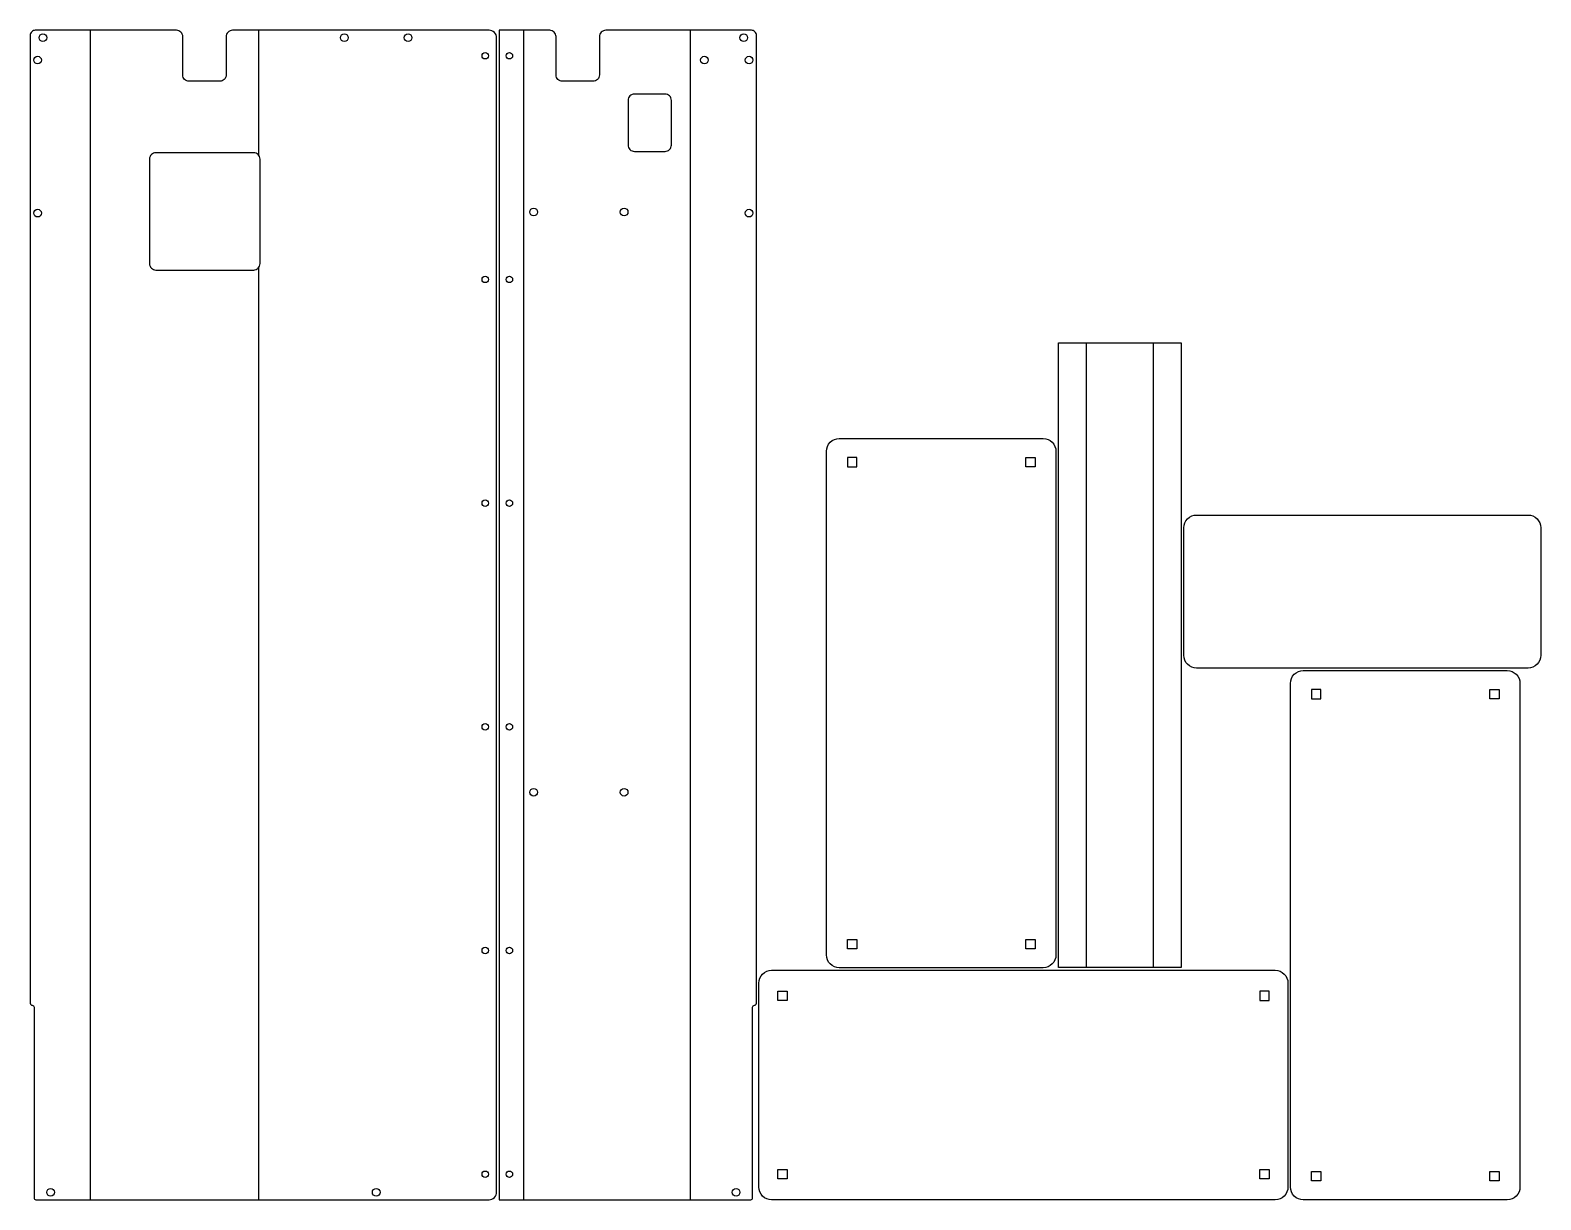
# Model space of a CAD drawing. Extents: x 3213 to 4398, y 8193 to 9110.
import ezdxf

# ---------------------------------------------------------------- set-up
doc = ezdxf.new("R2010")
doc.units = 0

# ---------------------------------------------------------------- blocks, each defined once
blk = doc.blocks.new('Part', base_point=(-273.6, 0))
at = {"layer": '1'}
for points in [[(92.3, 911, 0.414214), (86.3, 917), (-114.9, 917, 0.414214), (-119.9, 912), (-119.9, 882, -0.414214), (-124.9, 877), (-148.9, 877, -0.414214), (-153.9, 882), (-153.9, 912, 0.414214), (-158.9, 917), (-269.6, 917, 0.414214), (-273.6, 913), (-273.6, 154, 0.414214), (-272.1, 152.5, -0.414214), (-270.6, 151), (-270.6, 1.5, 0.414214), (-269.1, 0), (86.3, 0, 0.414214), (92.3, 6)], [(-93.3, 816, 0.414214), (-98.3, 821), (-175, 821, 0.414214), (-180, 816), (-180, 734, 0.414214), (-175, 729), (-98.3, 729, 0.414214), (-93.3, 734)]]:
    blk.add_lwpolyline(points, format="xyb", close=True, dxfattribs=at)
for centre, radius in [((-263.6, 911.2), 3), ((-27.2, 911.2), 3), ((22.8, 911.2), 3), ((-267.8, 893.6), 3), ((83.3, 897), 2.5), ((-267.8, 773.6), 3), ((83.3, 721.6), 2.5), ((83.3, 546.2), 2.5), ((83.3, 370.8), 2.5), ((83.3, 195.4), 2.5), ((83.3, 20), 2.5), ((-257.6, 5.8), 3), ((-2.2, 5.8), 3)]:
    blk.add_circle(centre, radius, dxfattribs=at)
at = {"layer": '2'}
for p, q in [((-226.2, 0), (-226.2, 917)), ((-94.6, 917), (-94.6, 819.3)), ((-94.6, 730.7), (-94.6, 0))]:
    blk.add_line(p, q, dxfattribs=at)
blk = doc.blocks.new('Part1142732230', base_point=(75.3, 0))
at = {"layer": '1'}
for points in [[(277.1, 913, 0.414214), (273.1, 917), (158.9, 917, 0.414214), (153.9, 912), (153.9, 882, -0.414214), (148.9, 877), (124.9, 877, -0.414214), (119.9, 882), (119.9, 912, 0.414214), (114.9, 917), (75.3, 917), (75.3, 0), (272.6, 0, 0.414214), (274.1, 1.5), (274.1, 151, -0.414214), (275.6, 152.5, 0.414214), (277.1, 154)], [(210.4, 862, 0.414214), (205.4, 867), (181.4, 867, 0.414214), (176.4, 862), (176.4, 827, 0.414214), (181.4, 822), (205.4, 822, 0.414214), (210.4, 827)]]:
    blk.add_lwpolyline(points, format="xyb", close=True, dxfattribs=at)
for centre, radius in [((267.1, 911.2), 3), ((83.3, 897), 2.5), ((236.3, 893.6), 3), ((271.3, 893.6), 3), ((102.3, 774.5), 3), ((173.3, 774.5), 3), ((271.3, 773.6), 3), ((83.3, 721.6), 2.5), ((83.3, 546.2), 2.5), ((83.3, 370.8), 2.5), ((102.3, 319.5), 3), ((173.3, 319.5), 3), ((83.3, 195.4), 2.5), ((83.3, 20), 2.5), ((261.1, 5.8), 3)]:
    blk.add_circle(centre, radius, dxfattribs=at)
at = {"layer": '2'}
for p, q in [((94.6, 0), (94.6, 917)), ((225.2, 917), (225.2, 0))]:
    blk.add_line(p, q, dxfattribs=at)
blk = doc.blocks.new('Part1803462436', base_point=(-48.2, 0))
at = {"layer": '1'}
blk.add_lwpolyline([(48.2, 490), (48.2, 0), (-48.2, 0), (-48.2, 490)], close=True, dxfattribs=at)
at = {"layer": '2'}
for p, q in [((-26.1, 0), (-26.1, 490)), ((26.1, 490), (26.1, 0))]:
    blk.add_line(p, q, dxfattribs=at)

msp = doc.modelspace()

# ---------------------------------------------------------------- linework, layer by layer
at = {"layer": '1'}
for points in [[(3847.3, 8789.5), (4007.3, 8789.5, -0.414214), (4017.3, 8779.5), (4017.3, 8384.5, -0.414214), (4007.3, 8374.5), (3847.3, 8374.5, -0.414214), (3837.3, 8384.5), (3837.3, 8779.5, -0.414214)], [(4397.6, 8719.5), (4397.6, 8619.5, -0.414214), (4387.6, 8609.5), (4127.6, 8609.5, -0.414214), (4117.6, 8619.5), (4117.6, 8719.5, -0.414214), (4127.6, 8729.5), (4387.6, 8729.5, -0.414214)], [(4211.3, 8607.5), (4371.3, 8607.5, -0.414214), (4381.3, 8597.5), (4381.3, 8202.5, -0.414214), (4371.3, 8192.5), (4211.3, 8192.5, -0.414214), (4201.3, 8202.5), (4201.3, 8597.5, -0.414214)], [(4199.3, 8362.5), (4199.3, 8202.5, -0.414214), (4189.3, 8192.5), (3794.3, 8192.5, -0.414214), (3784.3, 8202.5), (3784.3, 8362.5, -0.414214), (3794.3, 8372.5), (4189.3, 8372.5, -0.414214)]]:
    msp.add_lwpolyline(points, format="xyb", close=True, dxfattribs=at)
for points in [[(3853.7, 8774.7), (3853.7, 8767.4), (3861, 8767.4), (3861, 8774.7)], [(3993.7, 8774.7), (4001, 8774.7), (4001, 8767.4), (3993.7, 8767.4)], [(4217.7, 8592.7), (4217.7, 8585.4), (4225, 8585.4), (4225, 8592.7)], [(4357.7, 8592.7), (4365, 8592.7), (4365, 8585.4), (4357.7, 8585.4)], [(3853.7, 8396.7), (3861, 8396.7), (3861, 8389.4), (3853.7, 8389.4)], [(3993.7, 8396.7), (4001, 8396.7), (4001, 8389.4), (3993.7, 8389.4)], [(3806.5, 8356.2), (3806.5, 8348.9), (3799.2, 8348.9), (3799.2, 8356.2)], [(4184.5, 8356.2), (4177.2, 8356.2), (4177.2, 8348.9), (4184.5, 8348.9)], [(3806.5, 8216.2), (3806.5, 8208.9), (3799.2, 8208.9), (3799.2, 8216.2)], [(4184.5, 8216.2), (4184.5, 8208.9), (4177.2, 8208.9), (4177.2, 8216.2)], [(4217.7, 8214.7), (4225, 8214.7), (4225, 8207.4), (4217.7, 8207.4)], [(4357.7, 8214.7), (4365, 8214.7), (4365, 8207.4), (4357.7, 8207.4)]]:
    msp.add_lwpolyline(points, close=True, dxfattribs=at)

# ---------------------------------------------------------------- block references
for name, p in [('Part', (3212.7, 8192.6)), ('Part1142732230', (3580.6, 8192.6))]:
    msp.add_blockref(name, p, dxfattribs=at)
at = {"layer": '2', "rotation": 180}
msp.add_blockref('Part1803462436', (4115.6, 8864.6), dxfattribs=at)

doc.saveas('drawing.dxf')
